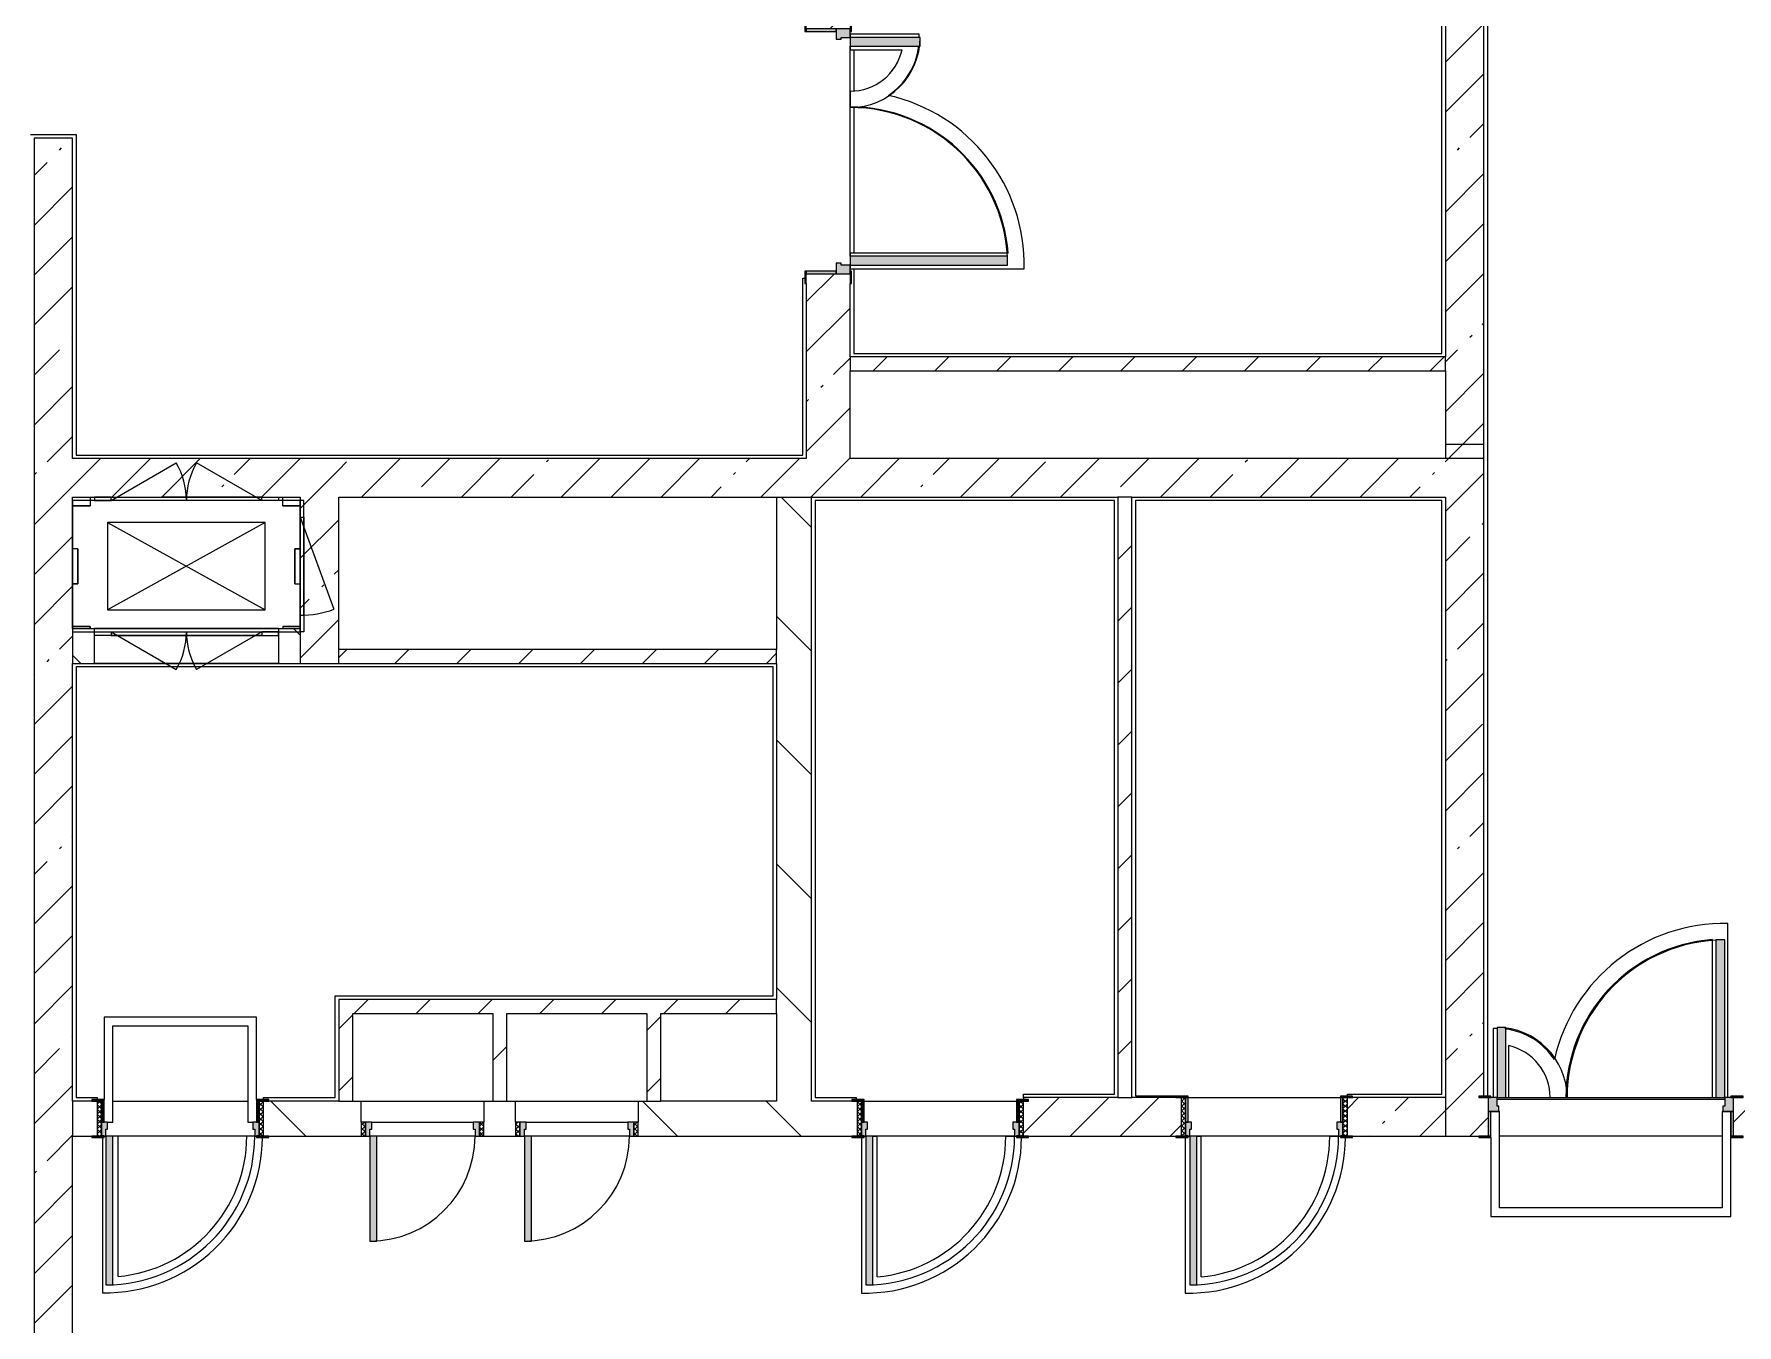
# Model space of a CAD drawing. Header units: millimetres. Extents: x 35224 to 234359, y -8553 to 29000.
# Drawn here: x 192099 to 201824, y 12321 to 19695 of the extents above; entities that cross this region are included whole.
import ezdxf

# ---------------------------------------------------------------- set-up
doc = ezdxf.new("R2010")
doc.units = ezdxf.units.MM
for name, color, linetype, lineweight, true_color in [('A-DOOR-2', 7, 'Continuous', 5, 0xaaaaaa), ('A-DOOR-3', 7, 'Continuous', 5, 0xe2e2e2), ('A-DOOR-FRAM-2', 7, 'Continuous', 5, 0xe2e2e2), ('A-DOOR-FRAM-3', 7, 'Continuous', 5, 0xaaaaaa), ('A-FLOR-2', 7, 'Continuous', 5, 0xaaaaaa)]:
    doc.layers.add(name, color=color, linetype=linetype, lineweight=lineweight, true_color=true_color)
for name, color, linetype, lineweight in [('A-GENM-1', 7, 'Continuous', 5), ('A-WALL', 7, 'Continuous', 9), ('I-WALL-3', 7, 'Continuous', 5), ('M-EQPM-1', 7, 'Continuous', 5)]:
    doc.layers.add(name, color=color, linetype=linetype, lineweight=lineweight)
pattern_1 = [(45, (107348.7, 0), (-285.1231, 285.1231), []), (45, (107633.8, 0), (-285.1231, 285.1231), [504.031, -100.806, 16.764, -84.042])]
pattern_2 = [(135, (107348.7, 0), (-353.5534, -353.5534), [])]
pattern_3 = [(135, (1826.41, 164.685), (-14.14214, -14.14214), []), (225, (1826.41, 164.685), (14.14214, -14.14214), [])]
pattern_4 = [(45, (-296.384, 164.685), (-14.1421, 14.1421), []), (135, (-296.384, 164.685), (-14.1421, -14.1421), [])]
pattern_5 = [(45, (107348.7, 0), (-176.7767, 176.7767), [])]

# ---------------------------------------------------------------- blocks, each defined once
blk = doc.blocks.new('110_Дверь_СКБ_2Ст - Д-1_л_Лестничная клетка EIS60 2-32142534-3_7_2_птичка')
at = {"layer": 'A-DOOR-3'}
for points in [[(612.5, 110), (662.5, 110), (662.5, 1010), (612.5, 1010), (612.5, 603.3)], [(-587.5, 110), (-587.5, 510), (-637.5, 510), (-637.5, 110)], [(712.5, -110), (712.5, 30), (697.5, 24.8), (697.5, -110)]]:
    blk.add_hatch(color=256, dxfattribs=at).paths.add_polyline_path(points)
h = blk.add_hatch(color=256, dxfattribs=at)
h.paths.add_polyline_path([(652.5, 30), (712.5, 30), (712.5, 110), (662.5, 110), (662.5, 60), (652.5, 60)])
h.paths.add_polyline_path([(-687.5, 30), (-627.5, 30), (-627.5, 60), (-637.5, 60), (-637.5, 110), (-687.5, 110)])
at = {"layer": 'A-DOOR-FRAM-2'}
for points in [[(-672.5, 110), (-672.5, 118), (-742.5, 118), (-742.5, 110)], [(767.5, 110), (767.5, 118), (697.5, 118), (697.5, 110)], [(-672.5, -110), (-672.5, 30), (-687.5, 24.8), (-687.5, -110)], [(-672.5, -118), (-672.5, -110), (-742.5, -110), (-742.5, -118)], [(767.5, -118), (767.5, -110), (697.5, -110), (697.5, -118)]]:
    blk.add_hatch(color=256, dxfattribs=at).paths.add_polyline_path(points)
at = {"layer": 'A-DOOR-2'}
for p, q in [((662.5, 1010), (612.5, 1010)), ((612.5, 1010), (612.5, 110)), ((662.5, 110), (662.5, 1010)), ((-637.5, 510), (-637.5, 110)), ((-587.5, 510), (-637.5, 510)), ((-587.5, 110), (-587.5, 510)), ((-637.5, 110), (-587.5, 110)), ((612.5, 110), (662.5, 110))]:
    blk.add_line(p, q, dxfattribs=at)
for centre, radius, start, end in [((662.5, 110), 900, 90, 180), ((-637.5, 110), 400, 360, 90)]:
    blk.add_arc(centre, radius, start, end, dxfattribs=at)
at = {"layer": 'A-DOOR-FRAM-3'}
for p, q in [((-672.5, 118), (-742.5, 118)), ((-742.5, 118), (-742.5, 110)), ((-742.5, 110), (-672.5, 110)), ((-637.5, 110), (-687.5, 110)), ((-687.5, 110), (-687.5, 30)), ((-672.5, 110), (-672.5, 118)), ((-637.5, 60), (-637.5, 110)), ((662.5, 110), (662.5, 60)), ((712.5, 110), (662.5, 110)), ((767.5, 118), (697.5, 118)), ((697.5, 118), (697.5, 110)), ((697.5, 110), (767.5, 110)), ((712.5, 30), (712.5, 110)), ((767.5, 110), (767.5, 118)), ((-687.5, 30), (-627.5, 30)), ((-672.5, 30), (-687.5, 30)), ((-687.5, 30), (-687.5, -110)), ((-672.5, -110), (-672.5, 30)), ((-627.5, 60), (-637.5, 60)), ((-627.5, 30), (-627.5, 60)), ((662.5, 60), (652.5, 60)), ((652.5, 60), (652.5, 30)), ((652.5, 30), (712.5, 30)), ((712.5, 30), (697.5, 30)), ((697.5, 30), (697.5, -110)), ((712.5, -110), (712.5, 30)), ((-672.5, -110), (-742.5, -110)), ((-742.5, -110), (-742.5, -118)), ((-742.5, -118), (-672.5, -118)), ((-687.5, -110), (-672.5, -110)), ((-672.5, -118), (-672.5, -110)), ((697.5, -110), (712.5, -110)), ((767.5, -110), (697.5, -110)), ((697.5, -110), (697.5, -118)), ((697.5, -118), (767.5, -118)), ((767.5, -118), (767.5, -110))]:
    blk.add_line(p, q, dxfattribs=at)
blk = doc.blocks.new('110_Дверь_СКБ_1Ст_Внутренняя1 - Д-8 950x2100h_охрана-V117-3_7_2_птичка')
at = {"layer": 'A-DOOR-2'}
h = blk.add_hatch(dxfattribs=at)
h.set_pattern_fill('FP_95', color=256, style=0, pattern_type=2)
h.set_pattern_definition(pattern_3)
h.paths.add_polyline_path([(487.5, 100), (462.5, 100), (462.5, -100), (487.5, -100), (487.5, -34.8)])
at = {"layer": 'A-DOOR-3'}
h = blk.add_hatch(color=256, dxfattribs=at)
h.paths.add_polyline_path([(437.5, 100), (437.5, 60), (427.5, 60), (427.5, 20), (462.5, 20), (462.5, 100)])
h.paths.add_polyline_path([(-412.5, 100), (-437.5, 100), (-437.5, 20), (-402.5, 20), (-402.5, 60), (-412.5, 60)])
at = {"layer": 'A-DOOR-FRAM-2'}
for points in [[(397.5, 950), (397.5, 100), (437.5, 100), (437.5, 950)], [(-492.5, 108), (-492.5, 100), (-422.5, 100), (-422.5, 108)], [(517.5, 108), (447.5, 108), (447.5, 100), (517.5, 100)], [(-422.5, 20), (-437.5, 20), (-437.5, -100), (-422.5, -100), (-422.5, -34.8)], [(462.5, 20), (447.5, 20), (447.5, -100), (462.5, -100), (462.5, -34.8)], [(-492.5, -100), (-492.5, -108), (-422.5, -108), (-422.5, -100)], [(447.5, -100), (447.5, -108), (517.5, -108), (517.5, -100)]]:
    blk.add_hatch(color=256, dxfattribs=at).paths.add_polyline_path(points)
at = {"layer": 'A-DOOR-FRAM-3'}
h = blk.add_hatch(dxfattribs=at)
h.set_pattern_fill('FP_96', color=256, style=0, pattern_type=2)
h.set_pattern_definition(pattern_4)
h.paths.add_polyline_path([(-437.5, 100), (-462.5, 100), (-462.5, -100), (-437.5, -100), (-437.5, -34.8)])
at = {"layer": 'A-DOOR-2'}
for p, q in [((437.5, 950), (397.5, 950)), ((397.5, 950), (397.5, 100)), ((437.5, 100), (437.5, 950)), ((397.5, 100), (437.5, 100))]:
    blk.add_line(p, q, dxfattribs=at)
blk.add_arc((437.5, 100), 850, 90, 180, dxfattribs=at)
at = {"layer": 'A-DOOR-FRAM-3'}
for p, q in [((-422.5, 108), (-492.5, 108)), ((-492.5, 108), (-492.5, 100)), ((-492.5, 100), (-422.5, 100)), ((-437.5, 100), (-462.5, 100)), ((-462.5, 100), (-462.5, -100)), ((-412.5, 100), (-437.5, 100)), ((-437.5, 100), (-437.5, 20)), ((-437.5, -100), (-437.5, 100)), ((-422.5, 100), (-437.5, 100)), ((-437.5, 100), (-437.5, 99)), ((-437.5, 99), (-422.5, 99)), ((-422.5, 100), (-422.5, 108)), ((-422.5, 99), (-422.5, 100)), ((-412.5, 60), (-412.5, 100)), ((437.5, 100), (437.5, 60)), ((462.5, 100), (437.5, 100)), ((517.5, 108), (447.5, 108)), ((447.5, 108), (447.5, 100)), ((462.5, 100), (447.5, 100)), ((447.5, 100), (447.5, 99)), ((447.5, 100), (517.5, 100)), ((447.5, 99), (462.5, 99)), ((462.5, 20), (462.5, 100)), ((487.5, 100), (462.5, 100)), ((462.5, 100), (462.5, -100)), ((462.5, 99), (462.5, 100)), ((487.5, -100), (487.5, 100)), ((517.5, 100), (517.5, 108)), ((-437.5, 20), (-402.5, 20)), ((-422.5, 20), (-437.5, 20)), ((-437.5, 20), (-437.5, -100)), ((-422.5, -100), (-422.5, 20)), ((-402.5, 60), (-412.5, 60)), ((-402.5, 20), (-402.5, 60)), ((437.5, 60), (427.5, 60)), ((427.5, 60), (427.5, 20)), ((427.5, 20), (462.5, 20)), ((462.5, 20), (447.5, 20)), ((447.5, 20), (447.5, -100)), ((462.5, -100), (462.5, 20)), ((-422.5, -100), (-492.5, -100)), ((-492.5, -100), (-492.5, -108)), ((-492.5, -108), (-422.5, -108)), ((-462.5, -100), (-437.5, -100)), ((-437.5, -100), (-422.5, -100)), ((-422.5, -108), (-422.5, -100)), ((447.5, -100), (462.5, -100)), ((517.5, -100), (447.5, -100)), ((447.5, -100), (447.5, -108)), ((447.5, -108), (517.5, -108)), ((462.5, -100), (487.5, -100)), ((517.5, -108), (517.5, -100))]:
    blk.add_line(p, q, dxfattribs=at)
blk = doc.blocks.new('DOR_Проход в стене_Прямоугольный - 1050x1150 EI30-23344994-3_7_2_птичка')
at = {"layer": 'A-DOOR-2'}
for p, q in [((525, 100), (-525, 100)), ((525, -100), (-525, -100))]:
    blk.add_line(p, q, dxfattribs=at)
blk = doc.blocks.new('110_Дверь_СКБ_1Ст_Внутренняя1 - Д-8 950x2100h_охрана-32352528-3_7_2_птичка')
at = {"layer": 'A-DOOR-2'}
h = blk.add_hatch(dxfattribs=at)
h.set_pattern_fill('FP_111', color=256, style=0, pattern_type=2)
h.set_pattern_definition([(135, (1826.41, 174.685), (-14.14214, -14.14214), []), (225, (1826.41, 174.685), (14.14214, -14.14214), [])])
h.paths.add_polyline_path([(487.5, 110), (462.5, 110), (462.5, -110), (487.5, -110), (487.5, -24.8)])
at = {"layer": 'A-DOOR-3'}
h = blk.add_hatch(color=256, dxfattribs=at)
h.paths.add_polyline_path([(437.5, 110), (437.5, 70), (427.5, 70), (427.5, 30), (462.5, 30), (462.5, 110)])
h.paths.add_polyline_path([(-412.5, 110), (-437.5, 110), (-437.5, 30), (-402.5, 30), (-402.5, 70), (-412.5, 70)])
at = {"layer": 'A-DOOR-FRAM-2'}
for points in [[(397.5, 960), (397.5, 110), (437.5, 110), (437.5, 960), (427.1, 960)], [(-492.5, 118), (-492.5, 110), (-422.5, 110), (-422.5, 118)], [(517.5, 118), (447.5, 118), (447.5, 110), (517.5, 110)], [(-422.5, 30), (-437.5, 30), (-437.5, -110), (-422.5, -110), (-422.5, -24.8)], [(462.5, 30), (447.5, 30), (447.5, -110), (462.5, -110), (462.5, -24.8)], [(-492.5, -110), (-492.5, -118), (-422.5, -118), (-422.5, -110)], [(517.5, -110), (447.5, -110), (447.5, -118), (517.5, -118)]]:
    blk.add_hatch(color=256, dxfattribs=at).paths.add_polyline_path(points)
at = {"layer": 'A-DOOR-FRAM-3'}
h = blk.add_hatch(dxfattribs=at)
h.set_pattern_fill('FP_112', color=256, style=0, pattern_type=2)
h.set_pattern_definition([(45, (-296.384, 174.685), (-14.1421, 14.1421), []), (135, (-296.384, 174.685), (-14.1421, -14.1421), [])])
h.paths.add_polyline_path([(-437.5, 110), (-462.5, 110), (-462.5, -110), (-437.5, -110), (-437.5, -24.8)])
at = {"layer": 'A-DOOR-2'}
for p, q in [((437.5, 960), (397.5, 960)), ((397.5, 960), (397.5, 110)), ((437.5, 110), (437.5, 960)), ((397.5, 110), (437.5, 110))]:
    blk.add_line(p, q, dxfattribs=at)
blk.add_arc((437.5, 110), 850, 90, 180, dxfattribs=at)
at = {"layer": 'A-DOOR-FRAM-3'}
for p, q in [((-422.5, 118), (-492.5, 118)), ((-492.5, 118), (-492.5, 110)), ((-492.5, 110), (-422.5, 110)), ((-437.5, 110), (-462.5, 110)), ((-462.5, 110), (-462.5, -110)), ((-412.5, 110), (-437.5, 110)), ((-437.5, 110), (-437.5, 30)), ((-437.5, -110), (-437.5, 110)), ((-422.5, 110), (-437.5, 110)), ((-437.5, 110), (-437.5, 109)), ((-437.5, 109), (-422.5, 109)), ((-422.5, 110), (-422.5, 118)), ((-422.5, 109), (-422.5, 110)), ((-412.5, 70), (-412.5, 110)), ((437.5, 110), (437.5, 70)), ((462.5, 110), (437.5, 110)), ((517.5, 118), (447.5, 118)), ((447.5, 118), (447.5, 110)), ((462.5, 110), (447.5, 110)), ((447.5, 110), (447.5, 109)), ((447.5, 110), (517.5, 110)), ((447.5, 109), (462.5, 109)), ((462.5, 30), (462.5, 110)), ((487.5, 110), (462.5, 110)), ((462.5, 110), (462.5, -110)), ((462.5, 109), (462.5, 110)), ((487.5, -110), (487.5, 110)), ((517.5, 110), (517.5, 118)), ((-437.5, 30), (-402.5, 30)), ((-422.5, 30), (-437.5, 30)), ((-437.5, 30), (-437.5, -110)), ((-422.5, -110), (-422.5, 30)), ((-402.5, 70), (-412.5, 70)), ((-402.5, 30), (-402.5, 70)), ((437.5, 70), (427.5, 70)), ((427.5, 70), (427.5, 30)), ((427.5, 30), (462.5, 30)), ((462.5, 30), (447.5, 30)), ((447.5, 30), (447.5, -110)), ((462.5, -110), (462.5, 30)), ((-422.5, -110), (-492.5, -110)), ((-492.5, -110), (-492.5, -118)), ((-492.5, -118), (-422.5, -118)), ((-462.5, -110), (-437.5, -110)), ((-437.5, -110), (-422.5, -110)), ((-422.5, -118), (-422.5, -110)), ((447.5, -110), (462.5, -110)), ((517.5, -110), (447.5, -110)), ((447.5, -110), (447.5, -118)), ((447.5, -118), (517.5, -118)), ((462.5, -110), (487.5, -110)), ((517.5, -118), (517.5, -110))]:
    blk.add_line(p, q, dxfattribs=at)
blk = doc.blocks.new('110_Дверь_СКБ_1Ст_Внутренняя1 - Д-8 950x2100h_охрана-V158-3_7_2_птичка')
at = {"layer": 'A-DOOR-2'}
h = blk.add_hatch(dxfattribs=at)
h.set_pattern_fill('FP_95', color=256, style=0, pattern_type=2)
h.set_pattern_definition(pattern_3)
h.paths.add_polyline_path([(487.5, 100), (462.5, 100), (462.5, -100), (487.5, -100), (487.5, -34.8)])
at = {"layer": 'A-DOOR-3'}
h = blk.add_hatch(color=256, dxfattribs=at)
h.paths.add_polyline_path([(-412.5, 100), (-437.5, 100), (-437.5, 20), (-402.5, 20), (-402.5, 60), (-412.5, 60)])
h.paths.add_polyline_path([(441.5, 100), (437.5, 100), (437.5, 60), (427.5, 60), (427.5, 20), (462.5, 20), (462.5, 100)])
at = {"layer": 'A-DOOR-FRAM-2'}
for points in [[(397.5, 950), (397.5, 100), (437.5, 100), (437.5, 950)], [(-422.5, 108), (-492.5, 108), (-490.7, 100), (-422.5, 100)], [(517.5, 108), (447.5, 108), (447.5, 100), (517.5, 100)], [(-422.5, 20), (-437.5, 20), (-437.5, -100), (-422.5, -100), (-422.5, -34.8)], [(462.5, 20), (447.5, 20), (447.5, -100), (462.5, -100), (462.5, -34.8)], [(-422.5, -100), (-492.5, -100), (-490.7, -108), (-422.5, -108)], [(447.5, -100), (447.5, -108), (517.5, -108), (517.5, -100)]]:
    blk.add_hatch(color=256, dxfattribs=at).paths.add_polyline_path(points)
at = {"layer": 'A-DOOR-FRAM-3'}
h = blk.add_hatch(dxfattribs=at)
h.set_pattern_fill('FP_96', color=256, style=0, pattern_type=2)
h.set_pattern_definition(pattern_4)
h.paths.add_polyline_path([(-437.5, 100), (-462.5, 100), (-462.5, -100), (-437.5, -100), (-437.5, -34.8)])
at = {"layer": 'A-DOOR-2'}
for p, q in [((437.5, 950), (397.5, 950)), ((397.5, 950), (397.5, 100)), ((437.5, 100), (437.5, 950)), ((397.5, 100), (437.5, 100))]:
    blk.add_line(p, q, dxfattribs=at)
blk.add_arc((437.5, 100), 850, 90, 180, dxfattribs=at)
at = {"layer": 'A-DOOR-FRAM-3'}
for p, q in [((-422.5, 108), (-492.5, 108)), ((-492.5, 108), (-492.5, 100)), ((-492.5, 100), (-422.5, 100)), ((-437.5, 100), (-462.5, 100)), ((-462.5, 100), (-462.5, -100)), ((-412.5, 100), (-437.5, 100)), ((-437.5, 100), (-437.5, 20)), ((-437.5, -100), (-437.5, 100)), ((-422.5, 100), (-437.5, 100)), ((-437.5, 100), (-437.5, 99)), ((-437.5, 99), (-422.5, 99)), ((-422.5, 100), (-422.5, 108)), ((-422.5, 99), (-422.5, 100)), ((-412.5, 60), (-412.5, 100)), ((437.5, 100), (437.5, 60)), ((462.5, 100), (437.5, 100)), ((517.5, 108), (447.5, 108)), ((447.5, 108), (447.5, 100)), ((462.5, 100), (447.5, 100)), ((447.5, 100), (447.5, 99)), ((447.5, 100), (517.5, 100)), ((447.5, 99), (462.5, 99)), ((462.5, 20), (462.5, 100)), ((487.5, 100), (462.5, 100)), ((462.5, 100), (462.5, -100)), ((462.5, 99), (462.5, 100)), ((487.5, -100), (487.5, 100)), ((517.5, 100), (517.5, 108)), ((-437.5, 20), (-402.5, 20)), ((-422.5, 20), (-437.5, 20)), ((-437.5, 20), (-437.5, -100)), ((-422.5, -100), (-422.5, 20)), ((-402.5, 60), (-412.5, 60)), ((-402.5, 20), (-402.5, 60)), ((437.5, 60), (427.5, 60)), ((427.5, 60), (427.5, 20)), ((427.5, 20), (462.5, 20)), ((462.5, 20), (447.5, 20)), ((447.5, 20), (447.5, -100)), ((462.5, -100), (462.5, 20)), ((-422.5, -100), (-492.5, -100)), ((-492.5, -100), (-492.5, -108)), ((-492.5, -108), (-422.5, -108)), ((-462.5, -100), (-437.5, -100)), ((-437.5, -100), (-422.5, -100)), ((-422.5, -108), (-422.5, -100)), ((447.5, -100), (462.5, -100)), ((517.5, -100), (447.5, -100)), ((447.5, -100), (447.5, -108)), ((447.5, -108), (517.5, -108)), ((462.5, -100), (487.5, -100)), ((517.5, -108), (517.5, -100))]:
    blk.add_line(p, q, dxfattribs=at)
blk = doc.blocks.new('110_Дверь_СКБ_2Ст - Д-1_л_Лестничная клетка EIS60 2-32359692-3_7_2_птичка')
at = {"layer": 'A-DOOR-3'}
for points in [[(662.5, 125), (662.5, 1025), (612.5, 1025), (612.5, 125)], [(-587.5, 525), (-637.5, 525), (-637.5, 125), (-587.5, 125)], [(712.5, -125), (712.5, 45), (697.5, 45), (697.5, -125)]]:
    blk.add_hatch(color=256, dxfattribs=at).paths.add_polyline_path(points)
h = blk.add_hatch(color=256, dxfattribs=at)
h.paths.add_polyline_path([(712.5, 125), (662.5, 125), (662.5, 75), (652.5, 75), (652.5, 45), (712.5, 45)])
h.paths.add_polyline_path([(-627.5, 45), (-627.5, 75), (-637.5, 75), (-637.5, 125), (-687.5, 125), (-687.5, 45)])
at = {"layer": 'A-DOOR-FRAM-2'}
for points in [[(-672.5, 125), (-672.5, 133), (-742.5, 133), (-742.5, 125)], [(767.5, 125), (767.5, 133), (697.5, 133), (697.5, 125)], [(-672.5, -125), (-672.5, 45), (-687.5, 45), (-687.5, -125)], [(-672.5, -133), (-672.5, -125), (-742.5, -125), (-742.5, -133)], [(767.5, -133), (767.5, -125), (697.5, -125), (697.5, -133)]]:
    blk.add_hatch(color=256, dxfattribs=at).paths.add_polyline_path(points)
at = {"layer": 'A-DOOR-2'}
for p, q in [((662.5, 1025), (612.5, 1025)), ((612.5, 1025), (612.5, 125)), ((662.5, 125), (662.5, 1025)), ((-637.5, 525), (-637.5, 125)), ((-587.5, 525), (-637.5, 525)), ((-587.5, 125), (-587.5, 525)), ((-637.5, 125), (-587.5, 125)), ((612.5, 125), (662.5, 125))]:
    blk.add_line(p, q, dxfattribs=at)
for centre, radius, start, end in [((662.5, 125), 900, 90, 180), ((-637.5, 125), 400, 360, 90)]:
    blk.add_arc(centre, radius, start, end, dxfattribs=at)
at = {"layer": 'A-DOOR-FRAM-3'}
for p, q in [((-672.5, 133), (-742.5, 133)), ((-742.5, 133), (-742.5, 125)), ((-742.5, 125), (-672.5, 125)), ((-637.5, 125), (-687.5, 125)), ((-687.5, 125), (-687.5, 45)), ((-672.5, 125), (-672.5, 133)), ((-637.5, 75), (-637.5, 125)), ((662.5, 125), (662.5, 75)), ((712.5, 125), (662.5, 125)), ((767.5, 133), (697.5, 133)), ((697.5, 133), (697.5, 125)), ((697.5, 125), (767.5, 125)), ((712.5, 45), (712.5, 125)), ((767.5, 125), (767.5, 133)), ((-687.5, 45), (-627.5, 45)), ((-672.5, 45), (-687.5, 45)), ((-687.5, 45), (-687.5, -125)), ((-672.5, -125), (-672.5, 45)), ((-627.5, 75), (-637.5, 75)), ((-627.5, 45), (-627.5, 75)), ((662.5, 75), (652.5, 75)), ((652.5, 75), (652.5, 45)), ((652.5, 45), (712.5, 45)), ((712.5, 45), (697.5, 45)), ((697.5, 45), (697.5, -125)), ((712.5, -125), (712.5, 45)), ((-672.5, -125), (-742.5, -125)), ((-742.5, -125), (-742.5, -133)), ((-742.5, -133), (-672.5, -133)), ((-687.5, -125), (-672.5, -125)), ((-672.5, -133), (-672.5, -125)), ((697.5, -125), (712.5, -125)), ((767.5, -125), (697.5, -125)), ((697.5, -125), (697.5, -133)), ((697.5, -133), (767.5, -133)), ((767.5, -133), (767.5, -125))]:
    blk.add_line(p, q, dxfattribs=at)
blk = doc.blocks.new('160_Подъемник - 160_Подъемник-23521422-3_7_2_птичка')
at = {"layer": 'A-GENM-1'}
for p, q in [((220, 0), (592.4, 215)), ((1080, 0), (707.6, 215)), ((-20, -95), (-20, 0)), ((-20, 0), (0, 0)), ((0, 0), (0, -95)), ((220, 20), (125, 20)), ((125, 20), (125, 0)), ((220, 0), (220, 20)), ((1080, 20), (220, 20)), ((220, 20), (1080, 20)), ((1080, 0), (1080, 20)), ((1080, 20), (1175, 20)), ((1175, 20), (1175, 0)), ((0, -95), (-20, -95)), ((-20, -95), (-20, -655)), ((-20, -655), (-20, -95)), ((125, 0), (220, 0)), ((1175, 0), (1080, 0)), ((0, -655), (-191.5, -128.8)), ((0, -655), (-20, -655)), ((-20, -655), (-20, -750)), ((0, -750), (0, -655)), ((-20, -750), (0, -750)), ((125, -770), (125, -750)), ((125, -750), (220, -750)), ((220, -770), (125, -770)), ((220, -750), (220, -770)), ((220, -750), (592.4, -965)), ((220, -770), (792, -770)), ((1080, -770), (508, -770)), ((1080, -750), (707.6, -965)), ((1080, -750), (1080, -770)), ((1175, -750), (1080, -750)), ((1080, -770), (1175, -770)), ((1175, -770), (1175, -750))]:
    blk.add_line(p, q, dxfattribs=at)
for centre, radius, start, end in [((220, 0), 430, 0, 30), ((1080, 0), 430, 150, 180), ((0, -655), 560, 90, 110), ((220, -750), 430, 330, 0), ((1080, -750), 430, 180, 210)]:
    blk.add_arc(centre, radius, start, end, dxfattribs=at)
at = {"layer": 'M-EQPM-1'}
for p, q in [((1300, 0), (0, 0)), ((0, 0), (0, -750)), ((1300, -750), (1300, 0)), ((1100, -625), (200, -125)), ((200, -625), (1100, -125)), ((1100, -125), (200, -125)), ((200, -125), (200, -625)), ((1100, -625), (1100, -125)), ((200, -625), (1100, -625)), ((0, -750), (1300, -750))]:
    blk.add_line(p, q, dxfattribs=at)
blk = doc.blocks.new('110_Дверь_СКБ_1Ст - д-18 700x2100h_Технический шкаф ЭОМ и СС-23257539-3_7_2_птичка')
at = {"layer": 'A-DOOR-2'}
h = blk.add_hatch(dxfattribs=at)
h.set_pattern_fill('FP_135', color=256, style=0, pattern_type=2)
h.set_pattern_definition([(135, (1951.41, 164.685), (-14.14214, -14.14214), []), (225, (1951.41, 164.685), (14.14214, -14.14214), [])])
h.paths.add_polyline_path([(362.5, 100), (337.5, 100), (337.5, 20), (362.5, 20)])
at = {"layer": 'A-DOOR-3'}
h = blk.add_hatch(color=256, dxfattribs=at)
h.paths.add_polyline_path([(312.5, 100), (312.5, 60), (302.5, 60), (302.5, 20), (337.5, 20), (337.5, 100)])
h.paths.add_polyline_path([(-287.5, 100), (-312.5, 100), (-312.5, 20), (-277.5, 20), (-277.5, 60), (-287.5, 60)])
at = {"layer": 'A-DOOR-FRAM-2'}
blk.add_hatch(color=256, dxfattribs=at).paths.add_polyline_path([(272.5, 700), (272.5, 100), (312.5, 100), (312.5, 700), (281.5, 700)])
at = {"layer": 'A-DOOR-FRAM-3'}
h = blk.add_hatch(dxfattribs=at)
h.set_pattern_fill('FP_136', color=256, style=0, pattern_type=2)
h.set_pattern_definition([(45, (-171.384, 164.685), (-14.1421, 14.1421), []), (135, (-171.384, 164.685), (-14.1421, -14.1421), [])])
h.paths.add_polyline_path([(-312.5, 100), (-337.5, 100), (-337.5, 20), (-312.5, 20)])
at = {"layer": 'A-DOOR-2'}
for p, q in [((312.5, 700), (272.5, 700)), ((272.5, 700), (272.5, 100)), ((312.5, 100), (312.5, 700)), ((272.5, 100), (312.5, 100))]:
    blk.add_line(p, q, dxfattribs=at)
blk.add_arc((312.5, 100), 600, 90, 180, dxfattribs=at)
at = {"layer": 'A-DOOR-FRAM-3'}
for p, q in [((-312.5, 100), (-337.5, 100)), ((-337.5, 100), (-337.5, 20)), ((-287.5, 100), (-312.5, 100)), ((-312.5, 100), (-312.5, 20)), ((-312.5, 20), (-312.5, 100)), ((-287.5, 60), (-287.5, 100)), ((-287.5, 100), (272.5, 100)), ((312.5, 100), (312.5, 60)), ((337.5, 100), (312.5, 100)), ((337.5, 20), (337.5, 100)), ((362.5, 100), (337.5, 100)), ((337.5, 100), (337.5, 20)), ((362.5, 20), (362.5, 100)), ((-337.5, 20), (-312.5, 20)), ((-312.5, 20), (-277.5, 20)), ((-277.5, 60), (-287.5, 60)), ((-277.5, 20), (-277.5, 60)), ((302.5, 20), (-277.5, 20)), ((312.5, 60), (302.5, 60)), ((302.5, 60), (302.5, 20)), ((302.5, 20), (337.5, 20)), ((337.5, 20), (362.5, 20))]:
    blk.add_line(p, q, dxfattribs=at)
blk = doc.blocks.new('Закладная деталь приямка - 200_100-20924312-3_7_2_птичка')
at = {"layer": 'M-EQPM-1'}
for p, q in [((85000, 16755), (84970, 16755)), ((85000, 16755), (84970, 16755)), ((85000, 16555), (85000, 16755)), ((85000, 16755), (85000, 16555)), ((84970, 16555), (85000, 16555)), ((85000, 16555), (84970, 16555))]:
    blk.add_line(p, q, dxfattribs=at)
blk = doc.blocks.new('Закладная деталь приямка - 150_100-20924311-3_7_2_птичка')
at = {"layer": 'M-EQPM-1'}
for p, q in [((85070, 17050), (85070, 17000)), ((85070, 17050), (85070, 17000)), ((84970, 17000), (85070, 17000)), ((85070, 17000), (84970, 17000))]:
    blk.add_line(p, q, dxfattribs=at)
blk = doc.blocks.new('Закладная деталь приямка - 150_100-V159-3_7_2_птичка')
at = {"layer": 'M-EQPM-1'}
for p, q in [((86170, 17000), (86170, 17050)), ((86170, 17000), (86170, 17050)), ((86270, 17000), (86170, 17000)), ((86170, 17000), (86270, 17000))]:
    blk.add_line(p, q, dxfattribs=at)
blk = doc.blocks.new('Закладная деталь приямка - 150_100-V160-3_7_2_птичка')
at = {"layer": 'M-EQPM-1'}
for p, q in [((86270, 16310), (86170, 16310)), ((86170, 16310), (86270, 16310)), ((86170, 16310), (86170, 16300)), ((86170, 16310), (86170, 16300))]:
    blk.add_line(p, q, dxfattribs=at)
blk = doc.blocks.new('Закладная деталь приямка - 150_100-V161-3_7_2_птичка')
at = {"layer": 'M-EQPM-1'}
for p, q in [((85070, 16310), (84970, 16310)), ((84970, 16310), (85070, 16310)), ((85070, 16300), (85070, 16310)), ((85070, 16310), (85070, 16300))]:
    blk.add_line(p, q, dxfattribs=at)

msp = doc.modelspace()

# ---------------------------------------------------------------- hatches: boundary and pattern name
at = {"layer": 'I-WALL-3'}
h = msp.add_hatch(dxfattribs=at)
h.set_pattern_fill('FP_89', color=256, style=0, pattern_type=2)
h.set_pattern_definition(pattern_1)
h.paths.add_polyline_path([(196508.7, 17270), (196758.7, 17270), (196758.7, 18325), (196508.7, 18325), (196508.7, 18162.4)])
h.paths.add_polyline_path([(196508.7, 19725), (196758.7, 19725), (196758.7, 27100), (196508.7, 27100), (196508.7, 19750)])
h = msp.add_hatch(dxfattribs=at)
h.set_pattern_fill('FP_89', color=256, style=0, pattern_type=2)
h.set_pattern_definition(pattern_1)
h.paths.add_polyline_path([(200378.7, 17270), (200378.7, 21400), (200158.7, 21400), (200158.7, 17270)])
h = msp.add_hatch(dxfattribs=at)
h.set_pattern_fill('FP_89', color=256, style=0, pattern_type=2)
h.set_pattern_definition(pattern_1)
h.paths.add_polyline_path([(192183.7, 10400), (192318.7, 10400), (192318.7, 19100), (192098.7, 19100), (192098.7, 10400)])
h = msp.add_hatch(dxfattribs=at)
h.set_pattern_fill('FP_94', color=256, style=0, pattern_type=2)
h.set_pattern_definition(pattern_5)
h.paths.add_polyline_path([(200158.7, 17770), (200158.7, 17850), (196758.7, 17850), (196758.7, 17770), (197776.9, 17770)])
h = msp.add_hatch(dxfattribs=at)
h.set_pattern_fill('FP_89', color=256, style=0, pattern_type=2)
h.set_pattern_definition(pattern_1)
h.paths.add_polyline_path([(200158.7, 13620), (200348.7, 13620), (200348.7, 13628), (200378.7, 13628), (200378.7, 17350), (200158.7, 17350), (200158.7, 14113.3)])
h = msp.add_hatch(dxfattribs=at)
h.set_pattern_fill('FP_89', color=256, style=0, pattern_type=2)
h.set_pattern_definition(pattern_1)
h.paths.add_polyline_path([(193618.7, 17050), (193838.7, 17050), (193838.7, 17270), (192318.7, 17270), (192318.7, 17050)])
h = msp.add_hatch(dxfattribs=at)
h.set_pattern_fill('FP_89', color=256, style=0, pattern_type=2)
h.set_pattern_definition(pattern_1)
h.paths.add_polyline_path([(198288.7, 17050), (200158.7, 17050), (200158.7, 17270), (193838.7, 17270), (193838.7, 17050), (197776.9, 17050)])
h = msp.add_hatch(dxfattribs=at)
h.set_pattern_fill('FP_89', color=256, style=0, pattern_type=2)
h.set_pattern_definition(pattern_1)
h.paths.add_polyline_path([(193618.7, 16100), (193838.7, 16100), (193838.7, 17050), (193618.7, 17050), (193618.7, 16180)])
h = msp.add_hatch(dxfattribs=at)
h.set_pattern_fill('FP_92', color=256, style=0, pattern_type=2)
h.set_pattern_definition(pattern_2)
h.paths.add_polyline_path([(196538.7, 13600), (196538.7, 17050), (196338.7, 17050), (196338.7, 13600)])
h = msp.add_hatch(dxfattribs=at)
h.set_pattern_fill('FP_94', color=256, style=0, pattern_type=2)
h.set_pattern_definition(pattern_5)
h.paths.add_polyline_path([(198368.7, 13620), (198368.7, 17050), (198288.7, 17050), (198288.7, 13620)])
h = msp.add_hatch(dxfattribs=at)
h.set_pattern_fill('FP_92', color=256, style=0, pattern_type=2)
h.set_pattern_definition(pattern_2)
h.paths.add_polyline_path([(193618.7, 16100), (193618.7, 16300), (193493.7, 16300), (193493.7, 16100)])
h.paths.add_polyline_path([(192443.7, 16100), (192443.7, 16300), (192318.7, 16300), (192318.7, 16100)])
h = msp.add_hatch(dxfattribs=at)
h.set_pattern_fill('FP_94', color=256, style=0, pattern_type=2)
h.set_pattern_definition(pattern_5)
h.paths.add_polyline_path([(196338.7, 16100), (196338.7, 16180), (193838.7, 16180), (193838.7, 16100), (194048.1, 16100)])
h = msp.add_hatch(dxfattribs=at)
h.set_pattern_fill('FP_94', color=256, style=0, pattern_type=2)
h.set_pattern_definition(pattern_5)
h.paths.add_polyline_path([(194718.7, 14100), (196338.7, 14100), (196338.7, 14180), (193838.7, 14180), (193838.7, 14100), (194048.1, 14100)])
h = msp.add_hatch(dxfattribs=at)
h.set_pattern_fill('FP_94', color=256, style=0, pattern_type=2)
h.set_pattern_definition(pattern_5)
h.paths.add_polyline_path([(193918.7, 13600), (193918.7, 14100), (193838.7, 14100), (193838.7, 13600)])
h = msp.add_hatch(dxfattribs=at)
h.set_pattern_fill('FP_94', color=256, style=0, pattern_type=2)
h.set_pattern_definition(pattern_5)
h.paths.add_polyline_path([(194798.7, 13600), (194798.7, 14100), (194718.7, 14100), (194718.7, 13600)])
h = msp.add_hatch(dxfattribs=at)
h.set_pattern_fill('FP_94', color=256, style=0, pattern_type=2)
h.set_pattern_definition(pattern_5)
h.paths.add_polyline_path([(195678.7, 13600), (195678.7, 14100), (195598.7, 14100), (195598.7, 13600)])
h = msp.add_hatch(dxfattribs=at)
h.set_pattern_fill('FP_89', color=256, style=0, pattern_type=2)
h.set_pattern_definition(pattern_1)
h.paths.add_polyline_path([(197748.7, 13400), (198648.7, 13400), (198648.7, 13620), (197748.7, 13620), (197748.7, 13608), (197778.7, 13608), (197776.9, 13600), (197748.7, 13600), (197748.7, 13534.8)])
h.paths.add_polyline_path([(199641.3, 13400), (200158.7, 13400), (200158.7, 13620), (199598.7, 13620), (199598.7, 13400), (199628.7, 13400)])
h = msp.add_hatch(dxfattribs=at)
h.set_pattern_fill('FP_89', color=256, style=0, pattern_type=2)
h.set_pattern_definition(pattern_1)
h.paths.add_polyline_path([(201858.7, 13400), (202148.7, 13400), (202148.7, 13620), (201803.7, 13620), (201803.7, 13400)])
h.paths.add_polyline_path([(200158.7, 13400), (200403.7, 13400), (200403.7, 13620), (200158.7, 13620), (200158.7, 13534.8)])
h = msp.add_hatch(dxfattribs=at)
h.set_pattern_fill('FP_92', color=256, style=0, pattern_type=2)
h.set_pattern_definition(pattern_2)
h.paths.add_polyline_path([(194848.7, 13400), (194848.7, 13600), (194667.1, 13600), (194667.1, 13400)])
h.paths.add_polyline_path([(192458.7, 13400), (192458.7, 13600), (192318.7, 13600), (192318.7, 13400), (192428.7, 13400)])
h.paths.add_polyline_path([(193438.7, 13400), (193967.1, 13400), (193967.1, 13600), (193408.7, 13600), (193408.7, 13400)])
h.paths.add_polyline_path([(195548.7, 13400), (196798.7, 13400), (196798.7, 13600), (195548.7, 13600), (195548.7, 13480)])

# ---------------------------------------------------------------- linework, layer by layer
at = {"layer": 'A-FLOR-2'}
for p, q in [((200138.7, 17870), (200138.7, 21450)), ((200398.7, 21130), (200398.7, 13628)), ((197153.5, 19694.6), (196759.1, 19694.6)), ((196759.1, 19694.6), (196759.1, 19675)), ((196758.7, 18425), (196758.7, 19625)), ((196759.1, 19625), (196759.1, 19604.6)), ((196759.1, 19604.6), (197056.2, 19604.6)), ((196779.7, 19604.6), (196779.7, 19370.4)), ((196759.1, 19368.4), (196759.1, 19278.4)), ((196779.7, 19277.2), (196779.7, 18443.4)), ((192079.2, 19120), (192338.7, 19120)), ((192338.7, 19120), (192338.7, 17290)), ((197661.4, 18443.4), (196759.1, 18443.4)), ((196759.1, 18443.4), (196759.1, 18425)), ((196488.7, 17290), (196488.7, 18300)), ((196488.7, 18300), (196500.7, 18300)), ((196759.1, 18375), (196759.1, 18353.4)), ((196759.1, 18353.4), (197753.9, 18353.4)), ((196779.7, 18353.4), (196779.7, 17870)), ((196779.7, 17870), (200138.7, 17870)), ((192338.7, 17290), (196488.7, 17290)), ((198268.7, 17030), (196558.7, 17030)), ((196558.7, 17030), (196558.7, 13620)), ((198268.7, 13640), (198268.7, 17030)), ((200138.7, 17030), (198388.7, 17030)), ((198388.7, 17030), (198388.7, 13630)), ((200138.7, 13640), (200138.7, 17030)), ((196318.7, 16080), (192338.7, 16080)), ((192338.7, 16080), (192338.7, 13620)), ((196318.7, 14200), (196318.7, 16080)), ((201771.7, 13620), (201771.7, 14614.4)), ((201681.7, 14521.9), (201681.7, 13619.6)), ((193818.7, 13620), (193818.7, 14200)), ((193818.7, 14200), (196318.7, 14200)), ((192498.7, 14079.1), (192498.7, 13608)), ((193368.7, 14079.1), (192498.7, 14079.1)), ((192548.7, 13479.1), (192548.7, 14029.1)), ((192548.7, 14029.1), (193318.7, 14029.1)), ((193318.7, 14029.1), (193318.7, 13479.1)), ((193368.7, 13608), (193368.7, 14079.1)), ((200430.6, 14014), (200430.6, 13620)), ((200520.6, 13619.6), (200520.6, 13916.7)), ((192338.7, 13620), (192458.7, 13620)), ((192458.7, 13620), (192458.7, 13608)), ((193408.7, 13608), (193408.7, 13620)), ((193408.7, 13620), (193818.7, 13620)), ((196558.7, 13620), (196793.7, 13620)), ((196793.7, 13620), (196793.7, 13608)), ((197748.7, 13640), (198268.7, 13640)), ((197748.7, 13620), (197748.7, 13640)), ((198388.7, 13630), (198648.7, 13630)), ((199598.7, 13640), (200138.7, 13640)), ((199598.7, 13628), (199598.7, 13640)), ((200453.7, 13619.6), (200520.6, 13619.6)), ((200756.8, 13619.6), (200846.8, 13619.6)), ((201681.7, 13619.6), (201753.7, 13619.6)), ((200468.3, 13539.6), (200418.7, 13539.6)), ((200453.7, 13610), (201753.7, 13610)), ((200468.3, 12989.6), (200468.3, 13539.6)), ((201788.3, 13539.6), (201738.3, 13539.6)), ((201738.3, 13539.6), (201738.3, 12989.6)), ((201788.3, 12939.6), (201788.3, 13539.6)), ((192518.5, 13479.1), (192548.7, 13479.1)), ((193318.7, 13479.1), (193348.9, 13479.1)), ((192488.7, 13392), (192488.7, 12505.2)), ((193313.7, 13400), (192548.7, 13400)), ((192578.7, 12598), (192578.7, 13400)), ((193358.7, 13400), (193313.7, 13400)), ((196823.1, 13392), (196823.1, 12503.1)), ((196844.7, 13397.9), (196838.7, 13397.9)), ((197698.7, 13400), (196888.7, 13400)), ((196913.1, 13397.9), (196888.7, 13397.9)), ((196913.1, 12595.9), (196913.1, 13397.9)), ((197708.7, 13397.9), (197648.1, 13397.9)), ((198673.1, 13392), (198673.1, 12503.1)), ((198698.7, 13397.9), (198688.7, 13397.9)), ((199548.7, 13400), (198738.7, 13400)), ((198763.1, 13397.9), (198738.7, 13397.9)), ((198763.1, 12595.9), (198763.1, 13397.9)), ((199558.7, 13397.9), (199498.1, 13397.9)), ((200418.3, 13392), (200418.3, 12939.6)), ((200418.3, 12939.6), (201788.3, 12939.6)), ((201738.3, 12989.6), (200468.3, 12989.6))]:
    msp.add_line(p, q, dxfattribs=at)
for centre, radius, start, end in [((196759.1, 19673.4), 395, 0.22926, 3.07201), ((196759.1, 19673.4), 305, 270, 346.9573), ((196759.1, 19673.4), 395, 303.54048, 352.95968), ((196759.1, 18373.4), 905, 4.43687, 90), ((196759.1, 18373.4), 995, 358.8489, 77.32946), ((201751.8, 13619.6), 995, 88.8489, 167.32946), ((201751.8, 13619.6), 905, 94.43687, 180), ((200451.8, 13619.6), 395, 89.71459, 93.07201), ((200451.8, 13619.6), 395, 33.54048, 82.43416), ((200451.8, 13619.6), 305, 0, 76.9573), ((192508.7, 13400), 895, 268.71954, 359.48675), ((192508.7, 13400), 805, 274.98854, 360), ((196843.1, 13397.9), 895, 268.71954, 359.62258), ((196843.1, 13397.9), 805, 274.98854, 360), ((198693.1, 13397.9), 895, 268.71954, 359.62258), ((198693.1, 13397.9), 805, 274.98854, 360)]:
    msp.add_arc(centre, radius, start, end, dxfattribs=at)
at = {"layer": 'A-WALL'}
for p, q in [((196758.7, 17850), (196758.7, 17770)), ((200158.7, 17770), (200158.7, 17850)), ((198368.7, 17050), (198288.7, 17050)), ((192318.7, 16300), (192318.7, 16100)), ((193838.7, 16100), (193838.7, 16180)), ((196338.7, 16100), (196338.7, 16180)), ((196338.7, 14100), (196338.7, 14180)), ((198288.7, 13620), (198368.7, 13620)), ((192318.7, 13600), (192318.7, 13400)), ((193838.7, 13600), (193918.7, 13600)), ((194718.7, 13600), (194798.7, 13600)), ((195598.7, 13600), (195678.7, 13600))]:
    msp.add_line(p, q, dxfattribs=at)
at = {"layer": 'I-WALL-3'}
for p, q in [((200158.7, 26850), (200158.7, 17850)), ((200378.7, 13628), (200378.7, 21150)), ((192318.7, 19100), (192098.7, 19100)), ((192098.7, 19100), (192098.7, 10400)), ((192318.7, 17270), (192318.7, 19100)), ((196508.7, 18270), (196508.7, 17270)), ((196758.7, 17850), (196758.7, 18270)), ((200158.7, 17850), (196758.7, 17850)), ((196758.7, 17270), (196758.7, 17770)), ((196758.7, 17770), (200158.7, 17770)), ((200158.7, 17770), (200158.7, 17270)), ((200378.7, 17350), (200158.7, 17350)), ((196508.7, 17270), (192318.7, 17270)), ((200378.7, 17270), (196758.7, 17270)), ((192318.7, 17050), (193618.7, 17050)), ((192318.7, 16300), (192318.7, 17050)), ((193618.7, 17050), (193618.7, 16100)), ((193838.7, 16180), (193838.7, 17050)), ((193838.7, 17050), (198288.7, 17050)), ((196338.7, 17050), (196338.7, 16180)), ((196538.7, 13600), (196538.7, 17050)), ((198288.7, 17050), (198288.7, 13620)), ((198368.7, 17050), (200158.7, 17050)), ((198368.7, 13620), (198368.7, 17050)), ((200158.7, 17050), (200158.7, 13400)), ((192318.7, 16300), (193618.7, 16300)), ((192443.7, 16100), (192443.7, 16300)), ((193493.7, 16300), (193493.7, 16100)), ((196338.7, 16180), (193838.7, 16180)), ((192318.7, 13600), (192318.7, 16100)), ((192318.7, 16100), (196338.7, 16100)), ((196338.7, 16100), (196338.7, 14180)), ((196338.7, 14180), (193838.7, 14180)), ((193838.7, 14180), (193838.7, 13600)), ((193918.7, 14100), (194718.7, 14100)), ((193918.7, 13600), (193918.7, 14100)), ((194718.7, 14100), (194718.7, 13600)), ((194798.7, 14100), (195598.7, 14100)), ((194798.7, 13600), (194798.7, 14100)), ((195598.7, 14100), (195598.7, 13600)), ((195678.7, 14100), (196338.7, 14100)), ((195678.7, 13600), (195678.7, 14100)), ((196338.7, 14100), (196338.7, 13600)), ((198288.7, 13620), (197748.7, 13620)), ((197748.7, 13620), (197748.7, 13608)), ((198618.7, 13620), (198368.7, 13620)), ((198688.7, 13620), (199558.7, 13620)), ((200158.7, 13620), (199628.7, 13620)), ((200520.6, 13620), (200756.7, 13620)), ((200846, 13620), (201681.7, 13620)), ((192428.7, 13600), (192318.7, 13600)), ((192548.7, 13600), (193318.7, 13600)), ((193838.7, 13600), (193438.7, 13600)), ((193918.7, 13600), (194718.7, 13600)), ((193967.1, 13480), (193967.1, 13600)), ((194667.1, 13600), (194667.1, 13480)), ((194798.7, 13600), (195598.7, 13600)), ((194848.7, 13480), (194848.7, 13600)), ((195548.7, 13600), (195548.7, 13480)), ((196338.7, 13600), (195678.7, 13600)), ((196768.7, 13600), (196538.7, 13600)), ((196838.7, 13600), (197708.7, 13600)), ((192318.7, 10400), (192318.7, 13400)), ((192318.7, 13400), (192428.7, 13400)), ((193313.7, 13400), (192578.7, 13400)), ((193438.7, 13400), (193967.1, 13400)), ((194667.1, 13400), (194848.7, 13400)), ((195548.7, 13400), (196768.7, 13400)), ((197698.7, 13400), (196888.7, 13400)), ((197778.7, 13400), (198618.7, 13400)), ((199548.7, 13400), (198738.7, 13400)), ((199628.7, 13400), (200158.7, 13400)), ((200158.7, 13400), (200348.7, 13400)), ((201738.3, 13400), (200468.3, 13400))]:
    msp.add_line(p, q, dxfattribs=at)

# ---------------------------------------------------------------- block references
at = {"layer": 'A-DOOR-2'}
for name, p, rotation in [('110_Дверь_СКБ_2Ст - Д-1_л_Лестничная клетка EIS60 2-32359692-3_7_2_птичка', (196633.7, 19037.5), 269.9999999999998), ('110_Дверь_СКБ_1Ст_Внутренняя1 - Д-8 950x2100h_охрана-32352528-3_7_2_птичка', (199136.2, 13510), 180), ('110_Дверь_СКБ_1Ст_Внутренняя1 - Д-8 950x2100h_охрана-V117-3_7_2_птичка', (192946.2, 13500), 180), ('110_Дверь_СКБ_1Ст_Внутренняя1 - Д-8 950x2100h_охрана-V158-3_7_2_птичка', (197286.2, 13500), 180), ('110_Дверь_СКБ_1Ст - д-18 700x2100h_Технический шкаф ЭОМ и СС-23257539-3_7_2_птичка', (194329.6, 13500), 180), ('110_Дверь_СКБ_1Ст - д-18 700x2100h_Технический шкаф ЭОМ и СС-23257539-3_7_2_птичка', (195211.2, 13500), 180)]:
    msp.add_blockref(name, p, dxfattribs=dict(at, rotation=rotation))
for name, p in [('DOR_Проход в стене_Прямоугольный - 1050x1150 EI30-23344994-3_7_2_птичка', (192968.7, 16200)), ('110_Дверь_СКБ_2Ст - Д-1_л_Лестничная клетка EIS60 2-32142534-3_7_2_птичка', (201091.2, 13510))]:
    msp.add_blockref(name, p, dxfattribs=at)
at = {"layer": 'M-EQPM-1', "rotation": 180}
for name, p in [('160_Подъемник - 160_Подъемник-23521422-3_7_2_птичка', (193618.7, 16280)), ('Закладная деталь приямка - 200_100-20924312-3_7_2_птичка', (278588.7, 33310))]:
    msp.add_blockref(name, p, dxfattribs=at)
at = {"layer": 'M-EQPM-1'}
for name in ['Закладная деталь приямка - 150_100-20924311-3_7_2_птичка', 'Закладная деталь приямка - 150_100-V159-3_7_2_птичка', 'Закладная деталь приямка - 200_100-20924312-3_7_2_птичка', 'Закладная деталь приямка - 150_100-V161-3_7_2_птичка', 'Закладная деталь приямка - 150_100-V160-3_7_2_птичка']:
    msp.add_blockref(name, (107348.7, 0), dxfattribs=at)

doc.saveas('drawing.dxf')
